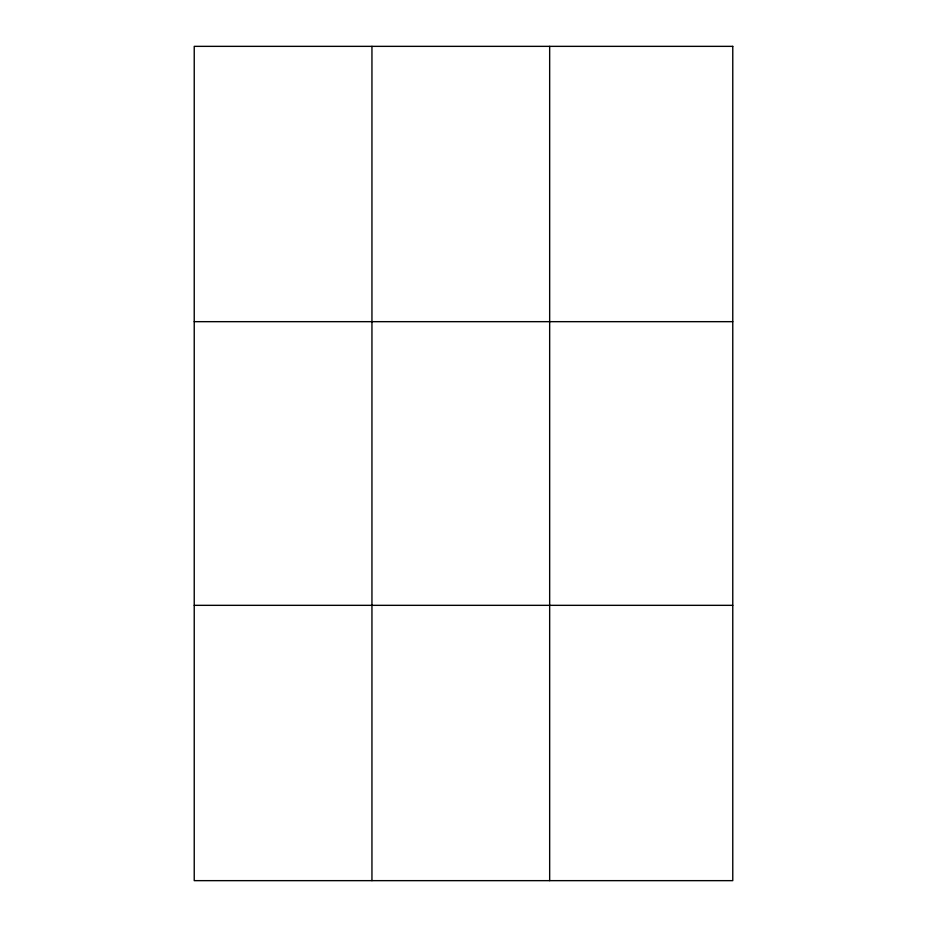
<?xml version="1.0" encoding="UTF-8"?>
<svg xmlns="http://www.w3.org/2000/svg" width="927" height="927" viewBox="0 0 927 927"><rect width="100%" height="100%" fill="white"/><g stroke="black" fill="none" stroke-linecap="round" stroke-linejoin="round"><path stroke-width="1.39" d="M549.665 880.65L549.665 46.35M194.23 321.669L732.77 321.669M194.23 605.331L732.77 605.331M371.947 46.35L371.947 880.65M732.77 46.35L732.77 880.65L194.23 880.65L194.23 46.35L732.77 46.35"/></g></svg>
